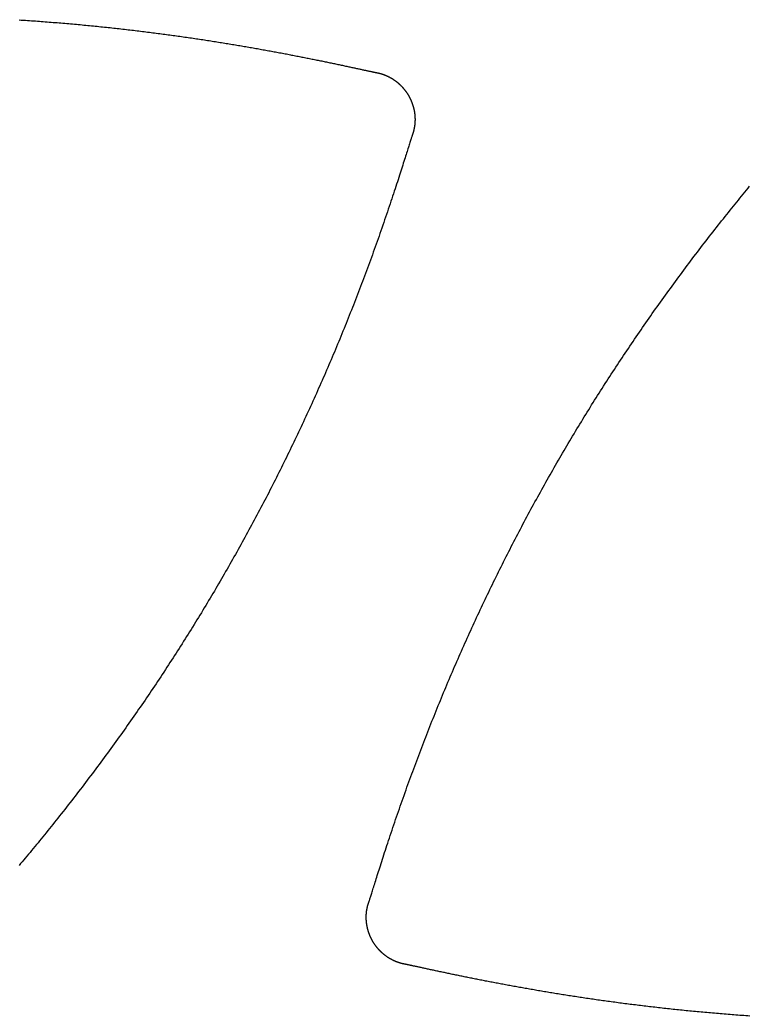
# Model space of a CAD drawing. Extents: x -3 to 136, y 0 to 121.
# Drawn here: x 52.03 to 64.42, y 37.81 to 54.77 of the extents above; entities that cross this region are included whole.
import ezdxf

# ---------------------------------------------------------------- set-up
doc = ezdxf.new("R2010")
doc.units = 0
doc.layers.get('0').update_dxf_attribs({"linetype": 'CONTINUOUS'})

msp = doc.modelspace()

# ---------------------------------------------------------------- linework, layer by layer
for points in [[(52.0159, 54.7712, 0), (52.0503, 54.7691, 0), (52.0846, 54.7668, 0), (52.1189, 54.7646, 0), (52.1531, 54.7623, 0), (52.1873, 54.76, 0), (52.2214, 54.7576, 0), (52.2554, 54.7553, 0), (52.2894, 54.7529, 0), (52.3232, 54.7505, 0), (52.3571, 54.748, 0), (52.3908, 54.7455, 0), (52.4245, 54.743, 0), (52.4581, 54.7405, 0), (52.4917, 54.7379, 0), (52.5251, 54.7353, 0), (52.5585, 54.7327, 0), (52.5919, 54.7301, 0), (52.6252, 54.7274, 0), (52.6584, 54.7247, 0), (52.6915, 54.722, 0), (52.7246, 54.7193, 0), (52.7576, 54.7165, 0), (52.7905, 54.7137, 0), (52.8234, 54.7109, 0), (52.8562, 54.708, 0), (52.8889, 54.7052, 0), (52.9215, 54.7023, 0), (52.9541, 54.6994, 0), (52.9866, 54.6964, 0), (53.0191, 54.6934, 0), (53.0515, 54.6905, 0), (53.0838, 54.6875, 0), (53.116, 54.6844, 0), (53.1482, 54.6814, 0), (53.1803, 54.6783, 0), (53.2123, 54.6752, 0), (53.2443, 54.6721, 0), (53.2762, 54.6689, 0), (53.308, 54.6657, 0), (53.3397, 54.6625, 0), (53.3714, 54.6593, 0), (53.403, 54.6561, 0), (53.4345, 54.6528, 0), (53.466, 54.6496, 0), (53.4974, 54.6463, 0), (53.5287, 54.643, 0), (53.56, 54.6396, 0), (53.5911, 54.6363, 0), (53.6222, 54.6329, 0), (53.6533, 54.6295, 0), (53.6842, 54.6261, 0), (53.7151, 54.6226, 0), (53.746, 54.6192, 0), (53.7767, 54.6157, 0), (53.8074, 54.6122, 0), (53.838, 54.6087, 0), (53.8685, 54.6052, 0), (53.899, 54.6016, 0), (53.9294, 54.5981, 0), (53.9597, 54.5945, 0), (53.9899, 54.5909, 0), (54.0201, 54.5873, 0), (54.0502, 54.5837, 0), (54.0802, 54.58, 0), (54.1102, 54.5763, 0), (54.14, 54.5727, 0), (54.1698, 54.569, 0), (54.1996, 54.5652, 0), (54.2292, 54.5615, 0), (54.2588, 54.5578, 0), (54.2883, 54.554, 0), (54.3177, 54.5502, 0), (54.3471, 54.5464, 0), (54.3764, 54.5426, 0), (54.4056, 54.5388, 0), (54.4347, 54.535, 0), (54.4638, 54.5311, 0), (54.4928, 54.5273, 0), (54.5217, 54.5234, 0), (54.5505, 54.5195, 0), (54.5793, 54.5156, 0), (54.608, 54.5117, 0), (54.6366, 54.5077, 0), (54.6651, 54.5038, 0), (54.6936, 54.4998, 0), (54.722, 54.4959, 0), (54.7503, 54.4919, 0), (54.7785, 54.4879, 0), (54.8067, 54.4839, 0), (54.8348, 54.4799, 0), (54.8628, 54.4759, 0), (54.8907, 54.4718, 0), (54.9186, 54.4678, 0), (54.9464, 54.4637, 0), (54.9741, 54.4597, 0), (55.0017, 54.4556, 0), (55.0293, 54.4515, 0), (55.0567, 54.4474, 0), (55.0841, 54.4433, 0), (55.1115, 54.4392, 0), (55.1387, 54.435, 0), (55.1659, 54.4309, 0), (55.193, 54.4267, 0), (55.22, 54.4226, 0), (55.2469, 54.4184, 0), (55.2738, 54.4143, 0), (55.3006, 54.4101, 0), (55.3273, 54.4059, 0), (55.3539, 54.4017, 0), (55.3804, 54.3975, 0), (55.4069, 54.3933, 0), (55.4333, 54.3891, 0), (55.4596, 54.3848, 0), (55.4859, 54.3806, 0), (55.512, 54.3764, 0), (55.5381, 54.3721, 0), (55.5641, 54.3679, 0), (55.59, 54.3636, 0), (55.6159, 54.3594, 0), (55.6416, 54.3551, 0), (55.6673, 54.3508, 0), (55.6929, 54.3466, 0), (55.7184, 54.3423, 0), (55.7439, 54.338, 0), (55.7693, 54.3337, 0), (55.7946, 54.3294, 0), (55.8198, 54.3251, 0), (55.8449, 54.3208, 0), (55.8699, 54.3165, 0), (55.8949, 54.3122, 0), (55.9198, 54.3079, 0), (55.9446, 54.3036, 0), (55.9693, 54.2992, 0), (55.994, 54.2949, 0), (56.0186, 54.2906, 0), (56.0431, 54.2863, 0), (56.0675, 54.2819, 0), (56.0918, 54.2776, 0), (56.116, 54.2733, 0), (56.1402, 54.269, 0), (56.1643, 54.2646, 0), (56.1883, 54.2603, 0), (56.2122, 54.256, 0), (56.2361, 54.2516, 0), (56.2598, 54.2473, 0), (56.2835, 54.243, 0), (56.3071, 54.2386, 0), (56.3306, 54.2343, 0), (56.354, 54.2299, 0), (56.3774, 54.2256, 0), (56.4006, 54.2213, 0), (56.4238, 54.2169, 0), (56.4469, 54.2126, 0), (56.47, 54.2083, 0), (56.4929, 54.204, 0), (56.5158, 54.1996, 0), (56.5385, 54.1953, 0), (56.5612, 54.191, 0), (56.5838, 54.1867, 0), (56.6063, 54.1824, 0), (56.6288, 54.178, 0), (56.6511, 54.1737, 0), (56.6734, 54.1694, 0), (56.6956, 54.1651, 0), (56.7177, 54.1608, 0), (56.7397, 54.1565, 0), (56.7617, 54.1522, 0), (56.7835, 54.148, 0), (56.8053, 54.1437, 0), (56.827, 54.1394, 0), (56.8486, 54.1351, 0), (56.8701, 54.1309, 0), (56.8916, 54.1266, 0), (56.9129, 54.1223, 0), (56.9342, 54.1181, 0), (56.9554, 54.1138, 0), (56.9764, 54.1096, 0), (56.9975, 54.1054, 0), (57.0184, 54.1011, 0), (57.0392, 54.0969, 0), (57.06, 54.0927, 0), (57.0807, 54.0885, 0), (57.1012, 54.0843, 0), (57.1217, 54.0801, 0), (57.1422, 54.0759, 0), (57.1625, 54.0718, 0), (57.1827, 54.0676, 0), (57.2029, 54.0634, 0), (57.223, 54.0593, 0), (57.2429, 54.0551, 0), (57.2628, 54.051, 0), (57.2826, 54.0469, 0), (57.3024, 54.0428, 0), (57.322, 54.0387, 0), (57.3416, 54.0346, 0), (57.361, 54.0305, 0), (57.3804, 54.0264, 0), (57.3997, 54.0224, 0), (57.4189, 54.0183, 0), (57.438, 54.0143, 0), (57.457, 54.0102, 0), (57.476, 54.0062, 0), (57.4948, 54.0022, 0), (57.5136, 53.9982, 0), (57.5323, 53.9942, 0), (57.5508, 53.9903, 0), (57.5692, 53.9863, 0), (57.5873, 53.9825, 0), (57.6052, 53.9786, 0), (57.6229, 53.9748, 0), (57.6404, 53.9711, 0), (57.6576, 53.9674, 0), (57.6745, 53.9637, 0), (57.6913, 53.9601, 0), (57.7078, 53.9565, 0), (57.724, 53.953, 0), (57.7399, 53.9495, 0), (57.7556, 53.9461, 0), (57.771, 53.9428, 0), (57.7862, 53.9395, 0), (57.801, 53.9363, 0), (57.8156, 53.9331, 0), (57.8299, 53.93, 0), (57.8439, 53.927, 0), (57.8575, 53.924, 0), (57.8709, 53.9211, 0), (57.8839, 53.9183, 0), (57.8966, 53.9155, 0), (57.909, 53.9128, 0), (57.9211, 53.9102, 0), (57.9328, 53.9076, 0), (57.9442, 53.9052, 0), (57.9552, 53.9028, 0), (57.9659, 53.9005, 0), (57.9762, 53.8982, 0), (57.9862, 53.8961, 0), (57.9958, 53.894, 0), (58.005, 53.8921, 0), (58.0138, 53.8902, 0), (58.0223, 53.8884, 0), (58.0303, 53.8867, 0), (58.038, 53.885, 0), (58.0452, 53.8835, 0), (58.0521, 53.8821, 0), (58.0585, 53.8808, 0), (58.0646, 53.8795, 0), (58.0702, 53.8784, 0), (58.0753, 53.8774, 0), (58.0801, 53.8764, 0), (58.0844, 53.8756, 0), (58.0882, 53.8749, 0), (58.0916, 53.8743, 0)], [(58.0916, 53.8743, 0), (58.0952, 53.8737, 0), (58.0988, 53.873, 0), (58.1023, 53.8723, 0), (58.1059, 53.8716, 0), (58.1095, 53.8709, 0), (58.113, 53.8702, 0), (58.1166, 53.8695, 0), (58.1201, 53.8687, 0), (58.1237, 53.8679, 0), (58.1272, 53.8672, 0), (58.1308, 53.8663, 0), (58.1343, 53.8655, 0), (58.1378, 53.8647, 0), (58.1413, 53.8638, 0), (58.1449, 53.8629, 0), (58.1484, 53.862, 0), (58.1519, 53.8611, 0), (58.1554, 53.8602, 0), (58.1589, 53.8593, 0), (58.1624, 53.8583, 0), (58.1659, 53.8573, 0), (58.1694, 53.8563, 0), (58.1729, 53.8553, 0), (58.1764, 53.8543, 0), (58.1798, 53.8532, 0), (58.1833, 53.8522, 0), (58.1868, 53.8511, 0), (58.1902, 53.85, 0), (58.1937, 53.8489, 0), (58.1971, 53.8477, 0), (58.2006, 53.8466, 0), (58.204, 53.8454, 0), (58.2074, 53.8442, 0), (58.2109, 53.843, 0), (58.2143, 53.8418, 0), (58.2177, 53.8406, 0), (58.2211, 53.8394, 0), (58.2245, 53.8381, 0), (58.2279, 53.8368, 0), (58.2313, 53.8355, 0), (58.2347, 53.8342, 0), (58.2381, 53.8329, 0), (58.2414, 53.8315, 0), (58.2448, 53.8302, 0), (58.2482, 53.8288, 0), (58.2515, 53.8274, 0), (58.2549, 53.826, 0), (58.2582, 53.8246, 0), (58.2615, 53.8231, 0), (58.2649, 53.8217, 0), (58.2682, 53.8202, 0), (58.2715, 53.8187, 0), (58.2748, 53.8172, 0), (58.2781, 53.8157, 0), (58.2814, 53.8142, 0), (58.2847, 53.8126, 0), (58.288, 53.8111, 0), (58.2913, 53.8095, 0), (58.2945, 53.8079, 0), (58.2978, 53.8063, 0), (58.3011, 53.8047, 0), (58.3043, 53.803, 0), (58.3075, 53.8014, 0), (58.3108, 53.7997, 0), (58.314, 53.798, 0), (58.3172, 53.7963, 0), (58.3204, 53.7946, 0), (58.3236, 53.7929, 0), (58.3268, 53.7911, 0), (58.33, 53.7894, 0), (58.3332, 53.7876, 0), (58.3363, 53.7858, 0), (58.3395, 53.784, 0), (58.3426, 53.7822, 0), (58.3458, 53.7804, 0), (58.3489, 53.7785, 0), (58.352, 53.7767, 0), (58.3551, 53.7748, 0), (58.3582, 53.7729, 0), (58.3613, 53.771, 0), (58.3644, 53.7691, 0), (58.3675, 53.7672, 0), (58.3706, 53.7652, 0), (58.3736, 53.7633, 0), (58.3767, 53.7613, 0), (58.3797, 53.7593, 0), (58.3828, 53.7573, 0), (58.3858, 53.7553, 0), (58.3888, 53.7533, 0), (58.3918, 53.7513, 0), (58.3948, 53.7492, 0), (58.3978, 53.7471, 0), (58.4008, 53.7451, 0), (58.4037, 53.743, 0), (58.4067, 53.7409, 0), (58.4096, 53.7387, 0), (58.4126, 53.7366, 0), (58.4155, 53.7345, 0), (58.4184, 53.7323, 0), (58.4213, 53.7301, 0), (58.4242, 53.7279, 0), (58.4271, 53.7257, 0), (58.43, 53.7235, 0), (58.4329, 53.7213, 0), (58.4357, 53.7191, 0), (58.4386, 53.7168, 0), (58.4414, 53.7146, 0), (58.4443, 53.7123, 0), (58.4471, 53.71, 0), (58.4499, 53.7077, 0), (58.4527, 53.7054, 0), (58.4555, 53.703, 0), (58.4583, 53.7007, 0), (58.4611, 53.6983, 0), (58.4638, 53.696, 0), (58.4666, 53.6936, 0), (58.4693, 53.6912, 0), (58.472, 53.6888, 0), (58.4748, 53.6864, 0), (58.4775, 53.684, 0), (58.4802, 53.6815, 0), (58.4828, 53.6791, 0), (58.4855, 53.6766, 0), (58.4882, 53.6741, 0), (58.4908, 53.6717, 0), (58.4935, 53.6692, 0), (58.4961, 53.6666, 0), (58.4987, 53.6641, 0), (58.5014, 53.6616, 0), (58.504, 53.659, 0), (58.5065, 53.6565, 0), (58.5091, 53.6539, 0), (58.5117, 53.6513, 0), (58.5142, 53.6487, 0), (58.5168, 53.6461, 0), (58.5193, 53.6435, 0), (58.5218, 53.6409, 0), (58.5243, 53.6383, 0), (58.5268, 53.6356, 0), (58.5293, 53.633, 0), (58.5318, 53.6303, 0), (58.5342, 53.6276, 0), (58.5367, 53.6249, 0), (58.5391, 53.6222, 0), (58.5415, 53.6195, 0), (58.5439, 53.6168, 0), (58.5463, 53.6141, 0), (58.5487, 53.6113, 0), (58.5511, 53.6086, 0), (58.5534, 53.6058, 0), (58.5558, 53.6031, 0), (58.5581, 53.6003, 0), (58.5604, 53.5975, 0), (58.5627, 53.5947, 0), (58.565, 53.5919, 0), (58.5673, 53.5891, 0), (58.5696, 53.5862, 0), (58.5719, 53.5834, 0), (58.5741, 53.5805, 0), (58.5763, 53.5777, 0), (58.5786, 53.5748, 0), (58.5808, 53.5719, 0), (58.583, 53.569, 0), (58.5852, 53.5661, 0), (58.5873, 53.5632, 0), (58.5895, 53.5603, 0), (58.5916, 53.5574, 0), (58.5938, 53.5545, 0), (58.5959, 53.5515, 0), (58.598, 53.5486, 0), (58.6001, 53.5456, 0), (58.6022, 53.5426, 0), (58.6042, 53.5396, 0), (58.6063, 53.5366, 0), (58.6083, 53.5336, 0), (58.6104, 53.5306, 0), (58.6124, 53.5276, 0), (58.6144, 53.5246, 0), (58.6164, 53.5216, 0), (58.6183, 53.5185, 0), (58.6203, 53.5155, 0), (58.6223, 53.5124, 0), (58.6242, 53.5093, 0), (58.6261, 53.5062, 0), (58.628, 53.5032, 0), (58.6299, 53.5001, 0), (58.6318, 53.497, 0), (58.6337, 53.4939, 0), (58.6355, 53.4907, 0), (58.6374, 53.4876, 0), (58.6392, 53.4845, 0), (58.641, 53.4813, 0), (58.6428, 53.4782, 0), (58.6446, 53.475, 0), (58.6464, 53.4718, 0), (58.6481, 53.4687, 0), (58.6499, 53.4655, 0), (58.6516, 53.4623, 0), (58.6533, 53.4591, 0), (58.655, 53.4559, 0), (58.6567, 53.4526, 0), (58.6584, 53.4494, 0), (58.6601, 53.4462, 0), (58.6617, 53.443, 0), (58.6634, 53.4397, 0), (58.665, 53.4365, 0), (58.6666, 53.4332, 0), (58.6682, 53.4299, 0), (58.6698, 53.4266, 0), (58.6713, 53.4234, 0), (58.6729, 53.4201, 0), (58.6744, 53.4168, 0), (58.6759, 53.4135, 0), (58.6774, 53.4102, 0), (58.6789, 53.4068, 0), (58.6804, 53.4035, 0), (58.6819, 53.4002, 0), (58.6833, 53.3968, 0), (58.6847, 53.3935, 0), (58.6862, 53.3901, 0), (58.6876, 53.3868, 0), (58.689, 53.3834, 0), (58.6903, 53.3801, 0), (58.6917, 53.3767, 0), (58.693, 53.3733, 0), (58.6944, 53.3699, 0), (58.6957, 53.3665, 0), (58.697, 53.3631, 0), (58.6983, 53.3597, 0), (58.6995, 53.3563, 0), (58.7008, 53.3529, 0), (58.702, 53.3495, 0), (58.7032, 53.3461, 0), (58.7045, 53.3426, 0), (58.7056, 53.3392, 0), (58.7068, 53.3358, 0), (58.708, 53.3323, 0), (58.7091, 53.3289, 0), (58.7103, 53.3254, 0), (58.7114, 53.322, 0), (58.7125, 53.3185, 0), (58.7136, 53.3151, 0), (58.7146, 53.3116, 0), (58.7157, 53.3081, 0), (58.7167, 53.3046, 0), (58.7178, 53.3012, 0), (58.7188, 53.2977, 0), (58.7198, 53.2942, 0), (58.7207, 53.2907, 0), (58.7217, 53.2872, 0), (58.7227, 53.2837, 0), (58.7236, 53.2802, 0), (58.7245, 53.2767, 0), (58.7254, 53.2732, 0), (58.7263, 53.2696, 0), (58.7272, 53.2661, 0), (58.728, 53.2626, 0), (58.7288, 53.2591, 0), (58.7297, 53.2555, 0), (58.7305, 53.252, 0), (58.7313, 53.2485, 0), (58.732, 53.2449, 0), (58.7328, 53.2414, 0), (58.7335, 53.2378, 0), (58.7343, 53.2343, 0), (58.735, 53.2307, 0), (58.7357, 53.2271, 0), (58.7364, 53.2236, 0), (58.737, 53.22, 0), (58.7377, 53.2164, 0), (58.7383, 53.2129, 0), (58.7389, 53.2093, 0), (58.7395, 53.2057, 0), (58.7401, 53.2021, 0), (58.7407, 53.1986, 0), (58.7412, 53.195, 0), (58.7418, 53.1914, 0), (58.7423, 53.1878, 0), (58.7428, 53.1842, 0), (58.7433, 53.1806, 0), (58.7437, 53.177, 0), (58.7442, 53.1734, 0), (58.7446, 53.1698, 0), (58.7451, 53.1662, 0), (58.7455, 53.1626, 0), (58.7459, 53.159, 0), (58.7462, 53.1554, 0), (58.7466, 53.1518, 0), (58.7469, 53.1481, 0), (58.7473, 53.1445, 0), (58.7476, 53.1409, 0), (58.7479, 53.1373, 0), (58.7481, 53.1337, 0), (58.7484, 53.13, 0), (58.7487, 53.1264, 0), (58.7489, 53.1228, 0), (58.7491, 53.1192, 0), (58.7493, 53.1155, 0), (58.7495, 53.1119, 0), (58.7496, 53.1083, 0), (58.7498, 53.1046, 0), (58.7499, 53.101, 0), (58.75, 53.0974, 0), (58.7501, 53.0937, 0), (58.7502, 53.0901, 0), (58.7502, 53.0865, 0), (58.7503, 53.0828, 0), (58.7503, 53.0792, 0), (58.7503, 53.0756, 0), (58.7503, 53.0719, 0), (58.7503, 53.0683, 0), (58.7503, 53.0647, 0), (58.7502, 53.061, 0), (58.7501, 53.0574, 0), (58.7501, 53.0538, 0), (58.75, 53.0501, 0), (58.7498, 53.0465, 0), (58.7497, 53.0429, 0), (58.7495, 53.0393, 0), (58.7494, 53.0356, 0), (58.7492, 53.032, 0), (58.749, 53.0284, 0), (58.7488, 53.0248, 0), (58.7485, 53.0211, 0), (58.7483, 53.0175, 0), (58.748, 53.0139, 0), (58.7477, 53.0103, 0), (58.7474, 53.0067, 0), (58.7471, 53.0031, 0), (58.7467, 52.9995, 0), (58.7464, 52.9958, 0), (58.746, 52.9922, 0), (58.7456, 52.9886, 0), (58.7452, 52.985, 0), (58.7448, 52.9814, 0), (58.7444, 52.9778, 0), (58.7439, 52.9742, 0), (58.7434, 52.9706, 0), (58.7429, 52.9671, 0), (58.7424, 52.9635, 0), (58.7419, 52.9599, 0), (58.7414, 52.9563, 0), (58.7408, 52.9527, 0), (58.7402, 52.9491, 0), (58.7396, 52.9456, 0), (58.739, 52.942, 0), (58.7384, 52.9384, 0), (58.7378, 52.9349, 0), (58.7371, 52.9313, 0), (58.7364, 52.9278, 0), (58.7357, 52.9242, 0), (58.735, 52.9206, 0), (58.7343, 52.9171, 0), (58.7336, 52.9136, 0), (58.7328, 52.91, 0), (58.732, 52.9065, 0), (58.7312, 52.9029, 0), (58.7304, 52.8994, 0), (58.7296, 52.8959, 0), (58.7287, 52.8924, 0), (58.7279, 52.8888, 0), (58.727, 52.8853, 0), (58.7261, 52.8818, 0), (58.7252, 52.8783, 0), (58.7242, 52.8748, 0), (58.7233, 52.8713, 0), (58.7223, 52.8678, 0), (58.7214, 52.8643, 0), (58.7204, 52.8609, 0), (58.7193, 52.8574, 0), (58.7183, 52.8539, 0), (58.7173, 52.8504, 0), (58.7162, 52.847, 0), (58.7151, 52.8435, 0), (58.714, 52.8401, 0), (58.7129, 52.8366, 0), (58.7117, 52.8332, 0), (58.7106, 52.8297, 0), (58.7094, 52.8263, 0), (58.7082, 52.8229, 0), (58.707, 52.8194, 0), (58.7058, 52.816, 0), (58.7046, 52.8126, 0)], [(58.7046, 52.8126, 0), (58.7025, 52.8068, 0), (58.7001, 52.7997, 0), (58.6973, 52.7914, 0), (58.6941, 52.7819, 0), (58.6906, 52.7711, 0), (58.6868, 52.7592, 0), (58.6826, 52.7461, 0), (58.6781, 52.7319, 0), (58.6732, 52.7165, 0), (58.668, 52.7, 0), (58.6624, 52.6824, 0), (58.6566, 52.6637, 0), (58.6504, 52.6439, 0), (58.6438, 52.6231, 0), (58.637, 52.6013, 0), (58.6298, 52.5784, 0), (58.6223, 52.5545, 0), (58.6145, 52.5297, 0), (58.6064, 52.5039, 0), (58.598, 52.4771, 0), (58.5893, 52.4494, 0), (58.5803, 52.4208, 0), (58.571, 52.3913, 0), (58.5613, 52.3609, 0), (58.5514, 52.3297, 0), (58.5412, 52.2975, 0), (58.5308, 52.2646, 0), (58.52, 52.2309, 0), (58.5089, 52.1963, 0), (58.4976, 52.161, 0), (58.486, 52.1249, 0), (58.4741, 52.088, 0), (58.462, 52.0505, 0), (58.4495, 52.0122, 0), (58.4369, 51.9732, 0), (58.4239, 51.9335, 0), (58.4107, 51.8932, 0), (58.3973, 51.8523, 0), (58.3835, 51.8107, 0), (58.3696, 51.7685, 0), (58.3554, 51.7256, 0), (58.3409, 51.6823, 0), (58.3262, 51.6383, 0), (58.3113, 51.5938, 0), (58.2961, 51.5488, 0), (58.2807, 51.5033, 0), (58.2651, 51.4573, 0), (58.2494, 51.4112, 0), (58.2336, 51.3651, 0), (58.2177, 51.3191, 0), (58.2019, 51.2731, 0), (58.1859, 51.2272, 0), (58.17, 51.1813, 0), (58.154, 51.1355, 0), (58.1379, 51.0898, 0), (58.1218, 51.044, 0), (58.1056, 50.9984, 0), (58.0894, 50.9528, 0), (58.0731, 50.9072, 0), (58.0568, 50.8617, 0), (58.0405, 50.8162, 0), (58.0241, 50.7708, 0), (58.0076, 50.7254, 0), (57.9911, 50.6801, 0), (57.9745, 50.6348, 0), (57.9579, 50.5895, 0), (57.9412, 50.5443, 0), (57.9245, 50.4992, 0), (57.9077, 50.4541, 0), (57.8909, 50.409, 0), (57.874, 50.3639, 0), (57.857, 50.3189, 0), (57.84, 50.2739, 0), (57.823, 50.229, 0), (57.8059, 50.1841, 0), (57.7887, 50.1393, 0), (57.7715, 50.0944, 0), (57.7542, 50.0496, 0), (57.7369, 50.0049, 0), (57.7195, 49.9601, 0), (57.702, 49.9155, 0), (57.6845, 49.8708, 0), (57.6669, 49.8262, 0), (57.6493, 49.7815, 0), (57.6316, 49.737, 0), (57.6139, 49.6924, 0), (57.5961, 49.6479, 0), (57.5782, 49.6034, 0), (57.5603, 49.5589, 0), (57.5423, 49.5145, 0), (57.5242, 49.4701, 0), (57.5061, 49.4257, 0), (57.4879, 49.3813, 0), (57.4697, 49.3369, 0), (57.4514, 49.2926, 0), (57.433, 49.2483, 0), (57.4146, 49.204, 0), (57.3961, 49.1597, 0), (57.3775, 49.1155, 0), (57.3589, 49.0712, 0), (57.3402, 49.027, 0), (57.3214, 48.9828, 0), (57.3026, 48.9386, 0), (57.2837, 48.8944, 0), (57.2648, 48.8503, 0), (57.2457, 48.8061, 0), (57.2266, 48.762, 0), (57.2075, 48.7179, 0), (57.1882, 48.6737, 0), (57.1689, 48.6296, 0), (57.1496, 48.5855, 0), (57.1301, 48.5415, 0), (57.1106, 48.4974, 0), (57.091, 48.4533, 0), (57.0714, 48.4092, 0), (57.0517, 48.3652, 0), (57.0319, 48.3212, 0), (57.0121, 48.2772, 0), (56.9922, 48.2333, 0), (56.9722, 48.1894, 0), (56.9522, 48.1456, 0), (56.9322, 48.1018, 0), (56.9121, 48.058, 0), (56.8919, 48.0143, 0), (56.8717, 47.9706, 0), (56.8514, 47.9269, 0), (56.831, 47.8833, 0), (56.8106, 47.8397, 0), (56.7901, 47.7962, 0), (56.7696, 47.7527, 0), (56.749, 47.7092, 0), (56.7284, 47.6658, 0), (56.7077, 47.6224, 0), (56.687, 47.579, 0), (56.6662, 47.5357, 0), (56.6453, 47.4924, 0), (56.6244, 47.4492, 0), (56.6034, 47.406, 0), (56.5823, 47.3628, 0), (56.5612, 47.3197, 0), (56.5401, 47.2766, 0), (56.5189, 47.2336, 0), (56.4976, 47.1905, 0), (56.4763, 47.1476, 0), (56.4549, 47.1046, 0), (56.4334, 47.0617, 0), (56.4119, 47.0188, 0), (56.3904, 46.976, 0), (56.3687, 46.9332, 0), (56.3471, 46.8905, 0), (56.3253, 46.8477, 0), (56.3035, 46.8051, 0), (56.2817, 46.7624, 0), (56.2598, 46.7198, 0), (56.2378, 46.6772, 0), (56.2158, 46.6347, 0), (56.1937, 46.5922, 0), (56.1715, 46.5497, 0), (56.1493, 46.5073, 0), (56.1271, 46.4649, 0), (56.1047, 46.4226, 0), (56.0824, 46.3802, 0), (56.0599, 46.338, 0), (56.0374, 46.2957, 0), (56.0149, 46.2535, 0), (55.9923, 46.2113, 0), (55.9696, 46.1692, 0), (55.9468, 46.1271, 0), (55.9241, 46.085, 0), (55.9012, 46.043, 0), (55.8783, 46.001, 0), (55.8553, 45.9591, 0), (55.8323, 45.9171, 0), (55.8092, 45.8753, 0), (55.7861, 45.8334, 0), (55.7629, 45.7916, 0), (55.7396, 45.7498, 0), (55.7163, 45.7081, 0), (55.6929, 45.6664, 0), (55.6695, 45.6247, 0), (55.646, 45.5831, 0), (55.6225, 45.5415, 0), (55.5989, 45.4999, 0), (55.5752, 45.4584, 0), (55.5515, 45.4169, 0), (55.5277, 45.3754, 0), (55.5038, 45.334, 0), (55.4799, 45.2926, 0), (55.456, 45.2513, 0), (55.4319, 45.21, 0), (55.4079, 45.1687, 0), (55.3837, 45.1274, 0), (55.3595, 45.0862, 0), (55.3353, 45.0451, 0), (55.3109, 45.0039, 0), (55.2866, 44.9628, 0), (55.2621, 44.9217, 0), (55.2376, 44.8807, 0), (55.2131, 44.8397, 0), (55.1885, 44.7987, 0), (55.1638, 44.7578, 0), (55.1391, 44.7169, 0), (55.1143, 44.6761, 0), (55.0894, 44.6352, 0), (55.0645, 44.5944, 0), (55.0395, 44.5537, 0), (55.0145, 44.513, 0), (54.9894, 44.4723, 0), (54.9643, 44.4316, 0), (54.9391, 44.391, 0), (54.9138, 44.3504, 0), (54.8885, 44.3099, 0), (54.8631, 44.2693, 0), (54.8376, 44.2289, 0), (54.8121, 44.1884, 0), (54.7866, 44.148, 0), (54.761, 44.1076, 0), (54.7353, 44.0673, 0), (54.7095, 44.027, 0), (54.6837, 43.9867, 0), (54.6579, 43.9464, 0), (54.6319, 43.9062, 0), (54.606, 43.8661, 0), (54.5799, 43.8259, 0), (54.5538, 43.7858, 0), (54.5277, 43.7457, 0), (54.5014, 43.7057, 0), (54.4752, 43.6657, 0), (54.4488, 43.6257, 0), (54.4224, 43.5858, 0), (54.396, 43.5458, 0), (54.3695, 43.506, 0), (54.3429, 43.4661, 0), (54.3162, 43.4263, 0), (54.2895, 43.3865, 0), (54.2628, 43.3468, 0), (54.236, 43.3071, 0), (54.2091, 43.2674, 0), (54.1821, 43.2278, 0), (54.1551, 43.1882, 0), (54.1281, 43.1486, 0), (54.101, 43.1091, 0), (54.0738, 43.0695, 0), (54.0466, 43.0301, 0), (54.0193, 42.9906, 0), (53.9919, 42.9512, 0), (53.9645, 42.9118, 0), (53.937, 42.8725, 0), (53.9095, 42.8332, 0), (53.8819, 42.7939, 0), (53.8542, 42.7546, 0), (53.8265, 42.7154, 0), (53.7987, 42.6762, 0), (53.7709, 42.6371, 0), (53.743, 42.598, 0), (53.715, 42.5589, 0), (53.687, 42.5198, 0), (53.6589, 42.4808, 0), (53.6308, 42.4418, 0), (53.6026, 42.4029, 0), (53.5743, 42.3639, 0), (53.546, 42.325, 0), (53.5176, 42.2862, 0), (53.4891, 42.2473, 0), (53.4606, 42.2085, 0), (53.4321, 42.1698, 0), (53.4034, 42.131, 0), (53.3748, 42.0923, 0), (53.346, 42.0537, 0), (53.3172, 42.015, 0), (53.2883, 41.9764, 0), (53.2594, 41.9379, 0), (53.2304, 41.8993, 0), (53.2014, 41.8608, 0), (53.1722, 41.8223, 0), (53.1431, 41.7839, 0), (53.1138, 41.7455, 0), (53.0845, 41.7071, 0), (53.0552, 41.6687, 0), (53.0258, 41.6304, 0), (52.9963, 41.5921, 0), (52.9668, 41.5538, 0), (52.9372, 41.5156, 0), (52.9075, 41.4774, 0), (52.8778, 41.4392, 0), (52.8481, 41.4012, 0), (52.8185, 41.3634, 0), (52.789, 41.3258, 0), (52.7597, 41.2886, 0), (52.7305, 41.2515, 0), (52.7014, 41.2147, 0), (52.6724, 41.1782, 0), (52.6435, 41.1419, 0), (52.6148, 41.1059, 0), (52.5862, 41.0701, 0), (52.5577, 41.0346, 0), (52.5294, 40.9993, 0), (52.5011, 40.9642, 0), (52.473, 40.9294, 0), (52.445, 40.8948, 0), (52.4171, 40.8604, 0), (52.3893, 40.8263, 0), (52.3616, 40.7924, 0), (52.3341, 40.7587, 0), (52.3066, 40.7252, 0), (52.2793, 40.692, 0), (52.2521, 40.6589, 0), (52.225, 40.6261, 0), (52.198, 40.5935, 0), (52.1711, 40.5612, 0), (52.1443, 40.529, 0), (52.1177, 40.497, 0), (52.0911, 40.4652, 0), (52.0646, 40.4337, 0), (52.0383, 40.4023, 0), (52.012, 40.3712, 0)], [(57.9658, 39.7509, 0), (57.9679, 39.7567, 0), (57.9703, 39.7638, 0), (57.9731, 39.7721, 0), (57.9763, 39.7816, 0), (57.9798, 39.7924, 0), (57.9836, 39.8043, 0), (57.9878, 39.8174, 0), (57.9923, 39.8316, 0), (57.9972, 39.847, 0), (58.0024, 39.8635, 0), (58.008, 39.8811, 0), (58.0138, 39.8998, 0), (58.02, 39.9196, 0), (58.0266, 39.9404, 0), (58.0334, 39.9622, 0), (58.0406, 39.9851, 0), (58.0481, 40.0089, 0), (58.0559, 40.0338, 0), (58.064, 40.0596, 0), (58.0724, 40.0864, 0), (58.0811, 40.1141, 0), (58.0901, 40.1427, 0), (58.0994, 40.1722, 0), (58.109, 40.2026, 0), (58.119, 40.2338, 0), (58.1292, 40.2659, 0), (58.1396, 40.2989, 0), (58.1504, 40.3326, 0), (58.1615, 40.3672, 0), (58.1728, 40.4025, 0), (58.1844, 40.4386, 0), (58.1963, 40.4754, 0), (58.2084, 40.513, 0), (58.2209, 40.5513, 0), (58.2335, 40.5903, 0), (58.2465, 40.6299, 0), (58.2597, 40.6703, 0), (58.2731, 40.7112, 0), (58.2868, 40.7528, 0), (58.3008, 40.795, 0), (58.315, 40.8378, 0), (58.3295, 40.8812, 0), (58.3442, 40.9252, 0), (58.3591, 40.9696, 0), (58.3743, 41.0147, 0), (58.3897, 41.0602, 0), (58.4053, 41.1062, 0), (58.421, 41.1523, 0), (58.4368, 41.1984, 0), (58.4527, 41.2444, 0), (58.4685, 41.2904, 0), (58.4844, 41.3363, 0), (58.5004, 41.3822, 0), (58.5164, 41.428, 0), (58.5325, 41.4737, 0), (58.5486, 41.5194, 0), (58.5648, 41.5651, 0), (58.581, 41.6107, 0), (58.5973, 41.6563, 0), (58.6136, 41.7018, 0), (58.6299, 41.7473, 0), (58.6463, 41.7927, 0), (58.6628, 41.8381, 0), (58.6793, 41.8834, 0), (58.6959, 41.9287, 0), (58.7125, 41.9739, 0), (58.7292, 42.0191, 0), (58.7459, 42.0643, 0), (58.7627, 42.1094, 0), (58.7795, 42.1545, 0), (58.7964, 42.1996, 0), (58.8134, 42.2446, 0), (58.8304, 42.2895, 0), (58.8474, 42.3345, 0), (58.8645, 42.3794, 0), (58.8817, 42.4242, 0), (58.8989, 42.4691, 0), (58.9162, 42.5139, 0), (58.9335, 42.5586, 0), (58.9509, 42.6033, 0), (58.9684, 42.648, 0), (58.9859, 42.6927, 0), (59.0034, 42.7373, 0), (59.0211, 42.7819, 0), (59.0388, 42.8265, 0), (59.0565, 42.8711, 0), (59.0743, 42.9156, 0), (59.0922, 42.9601, 0), (59.1101, 43.0046, 0), (59.1281, 43.049, 0), (59.1462, 43.0934, 0), (59.1643, 43.1378, 0), (59.1825, 43.1822, 0), (59.2007, 43.2266, 0), (59.219, 43.2709, 0), (59.2374, 43.3152, 0), (59.2558, 43.3595, 0), (59.2743, 43.4038, 0), (59.2929, 43.448, 0), (59.3115, 43.4923, 0), (59.3302, 43.5365, 0), (59.349, 43.5807, 0), (59.3678, 43.6249, 0), (59.3867, 43.6691, 0), (59.4056, 43.7132, 0), (59.4247, 43.7574, 0), (59.4438, 43.8015, 0), (59.4629, 43.8456, 0), (59.4821, 43.8897, 0), (59.5014, 43.9338, 0), (59.5208, 43.9779, 0), (59.5403, 44.022, 0), (59.5598, 44.0661, 0), (59.5794, 44.1102, 0), (59.599, 44.1542, 0), (59.6187, 44.1983, 0), (59.6385, 44.2423, 0), (59.6583, 44.2862, 0), (59.6782, 44.3302, 0), (59.6982, 44.3741, 0), (59.7182, 44.4179, 0), (59.7382, 44.4617, 0), (59.7583, 44.5055, 0), (59.7785, 44.5492, 0), (59.7987, 44.5929, 0), (59.819, 44.6366, 0), (59.8394, 44.6802, 0), (59.8598, 44.7238, 0), (59.8802, 44.7673, 0), (59.9008, 44.8108, 0), (59.9213, 44.8543, 0), (59.942, 44.8977, 0), (59.9627, 44.9411, 0), (59.9834, 44.9845, 0), (60.0042, 45.0278, 0), (60.0251, 45.0711, 0), (60.046, 45.1143, 0), (60.067, 45.1575, 0), (60.0881, 45.2007, 0), (60.1092, 45.2438, 0), (60.1303, 45.2869, 0), (60.1515, 45.3299, 0), (60.1728, 45.373, 0), (60.1941, 45.4159, 0), (60.2155, 45.4589, 0), (60.237, 45.5018, 0), (60.2585, 45.5447, 0), (60.28, 45.5875, 0), (60.3017, 45.6303, 0), (60.3233, 45.673, 0), (60.3451, 45.7158, 0), (60.3669, 45.7584, 0), (60.3887, 45.8011, 0), (60.4106, 45.8437, 0), (60.4326, 45.8863, 0), (60.4546, 45.9288, 0), (60.4767, 45.9713, 0), (60.4989, 46.0138, 0), (60.5211, 46.0562, 0), (60.5433, 46.0986, 0), (60.5657, 46.1409, 0), (60.588, 46.1833, 0), (60.6105, 46.2255, 0), (60.633, 46.2678, 0), (60.6555, 46.31, 0), (60.6781, 46.3522, 0), (60.7008, 46.3943, 0), (60.7235, 46.4364, 0), (60.7463, 46.4785, 0), (60.7692, 46.5205, 0), (60.7921, 46.5625, 0), (60.8151, 46.6044, 0), (60.8381, 46.6464, 0), (60.8612, 46.6882, 0), (60.8843, 46.7301, 0), (60.9075, 46.7719, 0), (60.9308, 46.8137, 0), (60.9541, 46.8554, 0), (60.9774, 46.8971, 0), (61.0009, 46.9388, 0), (61.0244, 46.9804, 0), (61.0479, 47.022, 0), (61.0715, 47.0636, 0), (61.0952, 47.1051, 0), (61.1189, 47.1466, 0), (61.1427, 47.1881, 0), (61.1666, 47.2295, 0), (61.1905, 47.2709, 0), (61.2144, 47.3122, 0), (61.2385, 47.3535, 0), (61.2625, 47.3948, 0), (61.2867, 47.436, 0), (61.3109, 47.4773, 0), (61.3351, 47.5184, 0), (61.3595, 47.5596, 0), (61.3838, 47.6007, 0), (61.4083, 47.6417, 0), (61.4328, 47.6828, 0), (61.4573, 47.7238, 0), (61.4819, 47.7647, 0), (61.5066, 47.8057, 0), (61.5313, 47.8466, 0), (61.5561, 47.8874, 0), (61.581, 47.9283, 0), (61.6059, 47.969, 0), (61.6309, 48.0098, 0), (61.6559, 48.0505, 0), (61.681, 48.0912, 0), (61.7061, 48.1319, 0), (61.7313, 48.1725, 0), (61.7566, 48.2131, 0), (61.7819, 48.2536, 0), (61.8073, 48.2941, 0), (61.8327, 48.3346, 0), (61.8583, 48.3751, 0), (61.8838, 48.4155, 0), (61.9094, 48.4559, 0), (61.9351, 48.4962, 0), (61.9609, 48.5365, 0), (61.9867, 48.5768, 0), (62.0125, 48.617, 0), (62.0384, 48.6573, 0), (62.0644, 48.6974, 0), (62.0905, 48.7376, 0), (62.1166, 48.7777, 0), (62.1427, 48.8178, 0), (62.1689, 48.8578, 0), (62.1952, 48.8978, 0), (62.2216, 48.9378, 0), (62.248, 48.9777, 0), (62.2744, 49.0176, 0), (62.3009, 49.0575, 0), (62.3275, 49.0974, 0), (62.3542, 49.1372, 0), (62.3809, 49.1769, 0), (62.4076, 49.2167, 0), (62.4344, 49.2564, 0), (62.4613, 49.2961, 0), (62.4883, 49.3357, 0), (62.5152, 49.3753, 0), (62.5423, 49.4149, 0), (62.5694, 49.4544, 0), (62.5966, 49.4939, 0), (62.6238, 49.5334, 0), (62.6511, 49.5729, 0), (62.6785, 49.6123, 0), (62.7059, 49.6517, 0), (62.7334, 49.691, 0), (62.7609, 49.7303, 0), (62.7885, 49.7696, 0), (62.8162, 49.8089, 0), (62.8439, 49.8481, 0), (62.8717, 49.8873, 0), (62.8995, 49.9264, 0), (62.9274, 49.9655, 0), (62.9554, 50.0046, 0), (62.9834, 50.0437, 0), (63.0115, 50.0827, 0), (63.0396, 50.1217, 0), (63.0678, 50.1606, 0), (63.0961, 50.1996, 0), (63.1244, 50.2385, 0), (63.1528, 50.2773, 0), (63.1813, 50.3161, 0), (63.2098, 50.3549, 0), (63.2383, 50.3937, 0), (63.267, 50.4324, 0), (63.2956, 50.4711, 0), (63.3244, 50.5098, 0), (63.3532, 50.5485, 0), (63.3821, 50.5871, 0), (63.411, 50.6256, 0), (63.44, 50.6642, 0), (63.469, 50.7027, 0), (63.4981, 50.7412, 0), (63.5273, 50.7796, 0), (63.5566, 50.818, 0), (63.5858, 50.8564, 0), (63.6152, 50.8948, 0), (63.6446, 50.9331, 0), (63.6741, 50.9714, 0), (63.7036, 51.0097, 0), (63.7332, 51.0479, 0), (63.7629, 51.0861, 0), (63.7926, 51.1243, 0), (63.8223, 51.1623, 0), (63.8519, 51.2001, 0), (63.8814, 51.2377, 0), (63.9107, 51.2749, 0), (63.9399, 51.312, 0), (63.969, 51.3487, 0), (63.998, 51.3853, 0), (64.0268, 51.4215, 0), (64.0556, 51.4576, 0), (64.0842, 51.4934, 0), (64.1127, 51.5289, 0), (64.141, 51.5642, 0), (64.1693, 51.5993, 0), (64.1974, 51.6341, 0), (64.2254, 51.6687, 0), (64.2533, 51.7031, 0), (64.2811, 51.7372, 0), (64.3088, 51.7711, 0), (64.3363, 51.8048, 0), (64.3638, 51.8383, 0), (64.3911, 51.8715, 0), (64.4183, 51.9046, 0), (64.4454, 51.9374, 0)], [(58.5788, 38.6892, 0), (58.5752, 38.6898, 0), (58.5716, 38.6905, 0), (58.5681, 38.6912, 0), (58.5645, 38.6918, 0), (58.5609, 38.6925, 0), (58.5574, 38.6933, 0), (58.5538, 38.694, 0), (58.5503, 38.6948, 0), (58.5467, 38.6955, 0), (58.5432, 38.6963, 0), (58.5396, 38.6971, 0), (58.5361, 38.698, 0), (58.5326, 38.6988, 0), (58.529, 38.6997, 0), (58.5255, 38.7006, 0), (58.522, 38.7014, 0), (58.5185, 38.7024, 0), (58.515, 38.7033, 0), (58.5115, 38.7042, 0), (58.508, 38.7052, 0), (58.5045, 38.7062, 0), (58.501, 38.7072, 0), (58.4975, 38.7082, 0), (58.494, 38.7092, 0), (58.4906, 38.7103, 0), (58.4871, 38.7113, 0), (58.4836, 38.7124, 0), (58.4802, 38.7135, 0), (58.4767, 38.7146, 0), (58.4733, 38.7158, 0), (58.4698, 38.7169, 0), (58.4664, 38.7181, 0), (58.463, 38.7193, 0), (58.4595, 38.7205, 0), (58.4561, 38.7217, 0), (58.4527, 38.7229, 0), (58.4493, 38.7241, 0), (58.4459, 38.7254, 0), (58.4425, 38.7267, 0), (58.4391, 38.728, 0), (58.4357, 38.7293, 0), (58.4323, 38.7306, 0), (58.429, 38.732, 0), (58.4256, 38.7333, 0), (58.4222, 38.7347, 0), (58.4189, 38.7361, 0), (58.4155, 38.7375, 0), (58.4122, 38.7389, 0), (58.4088, 38.7403, 0), (58.4055, 38.7418, 0), (58.4022, 38.7433, 0), (58.3989, 38.7448, 0), (58.3956, 38.7463, 0), (58.3923, 38.7478, 0), (58.389, 38.7493, 0), (58.3857, 38.7508, 0), (58.3824, 38.7524, 0), (58.3791, 38.754, 0), (58.3759, 38.7556, 0), (58.3726, 38.7572, 0), (58.3693, 38.7588, 0), (58.3661, 38.7605, 0), (58.3629, 38.7621, 0), (58.3596, 38.7638, 0), (58.3564, 38.7655, 0), (58.3532, 38.7672, 0), (58.35, 38.7689, 0), (58.3468, 38.7706, 0), (58.3436, 38.7723, 0), (58.3404, 38.7741, 0), (58.3372, 38.7759, 0), (58.3341, 38.7777, 0), (58.3309, 38.7795, 0), (58.3278, 38.7813, 0), (58.3246, 38.7831, 0), (58.3215, 38.785, 0), (58.3184, 38.7868, 0), (58.3153, 38.7887, 0), (58.3122, 38.7906, 0), (58.3091, 38.7925, 0), (58.306, 38.7944, 0), (58.3029, 38.7963, 0), (58.2998, 38.7983, 0), (58.2968, 38.8002, 0), (58.2937, 38.8022, 0), (58.2907, 38.8042, 0), (58.2876, 38.8062, 0), (58.2846, 38.8082, 0), (58.2816, 38.8102, 0), (58.2786, 38.8122, 0), (58.2756, 38.8143, 0), (58.2726, 38.8164, 0), (58.2696, 38.8184, 0), (58.2667, 38.8205, 0), (58.2637, 38.8226, 0), (58.2608, 38.8248, 0), (58.2578, 38.8269, 0), (58.2549, 38.829, 0), (58.252, 38.8312, 0), (58.2491, 38.8334, 0), (58.2462, 38.8356, 0), (58.2433, 38.8378, 0), (58.2404, 38.84, 0), (58.2375, 38.8422, 0), (58.2346, 38.8444, 0), (58.2318, 38.8467, 0), (58.229, 38.8489, 0), (58.2261, 38.8512, 0), (58.2233, 38.8535, 0), (58.2205, 38.8558, 0), (58.2177, 38.8581, 0), (58.2149, 38.8605, 0), (58.2121, 38.8628, 0), (58.2093, 38.8651, 0), (58.2066, 38.8675, 0), (58.2038, 38.8699, 0), (58.2011, 38.8723, 0), (58.1984, 38.8747, 0), (58.1956, 38.8771, 0), (58.1929, 38.8795, 0), (58.1902, 38.882, 0), (58.1875, 38.8844, 0), (58.1849, 38.8869, 0), (58.1822, 38.8894, 0), (58.1796, 38.8918, 0), (58.1769, 38.8943, 0), (58.1743, 38.8969, 0), (58.1717, 38.8994, 0), (58.169, 38.9019, 0), (58.1664, 38.9045, 0), (58.1639, 38.907, 0), (58.1613, 38.9096, 0), (58.1587, 38.9122, 0), (58.1562, 38.9148, 0), (58.1536, 38.9174, 0), (58.1511, 38.92, 0), (58.1486, 38.9226, 0), (58.1461, 38.9252, 0), (58.1436, 38.9279, 0), (58.1411, 38.9305, 0), (58.1386, 38.9332, 0), (58.1362, 38.9359, 0), (58.1337, 38.9386, 0), (58.1313, 38.9413, 0), (58.1289, 38.944, 0), (58.1265, 38.9467, 0), (58.1241, 38.9494, 0), (58.1217, 38.9522, 0), (58.1193, 38.9549, 0), (58.117, 38.9577, 0), (58.1146, 38.9604, 0), (58.1123, 38.9632, 0), (58.11, 38.966, 0), (58.1076, 38.9688, 0), (58.1053, 38.9716, 0), (58.1031, 38.9744, 0), (58.1008, 38.9773, 0), (58.0985, 38.9801, 0), (58.0963, 38.983, 0), (58.094, 38.9858, 0), (58.0918, 38.9887, 0), (58.0896, 38.9916, 0), (58.0874, 38.9945, 0), (58.0852, 38.9973, 0), (58.0831, 39.0003, 0), (58.0809, 39.0032, 0), (58.0788, 39.0061, 0), (58.0766, 39.009, 0), (58.0745, 39.012, 0), (58.0724, 39.0149, 0), (58.0703, 39.0179, 0), (58.0682, 39.0209, 0), (58.0662, 39.0239, 0), (58.0641, 39.0268, 0), (58.0621, 39.0298, 0), (58.06, 39.0329, 0), (58.058, 39.0359, 0), (58.056, 39.0389, 0), (58.054, 39.0419, 0), (58.052, 39.045, 0), (58.0501, 39.048, 0), (58.0481, 39.0511, 0), (58.0462, 39.0542, 0), (58.0443, 39.0572, 0), (58.0424, 39.0603, 0), (58.0405, 39.0634, 0), (58.0386, 39.0665, 0), (58.0367, 39.0696, 0), (58.0349, 39.0728, 0), (58.033, 39.0759, 0), (58.0312, 39.079, 0), (58.0294, 39.0822, 0), (58.0276, 39.0853, 0), (58.0258, 39.0885, 0), (58.024, 39.0917, 0), (58.0223, 39.0948, 0), (58.0205, 39.098, 0), (58.0188, 39.1012, 0), (58.0171, 39.1044, 0), (58.0154, 39.1076, 0), (58.0137, 39.1108, 0), (58.012, 39.1141, 0), (58.0103, 39.1173, 0), (58.0087, 39.1205, 0), (58.007, 39.1238, 0), (58.0054, 39.127, 0), (58.0038, 39.1303, 0), (58.0022, 39.1336, 0), (58.0006, 39.1368, 0), (57.9991, 39.1401, 0), (57.9975, 39.1434, 0), (57.996, 39.1467, 0), (57.9945, 39.15, 0), (57.993, 39.1533, 0), (57.9915, 39.1567, 0), (57.99, 39.16, 0), (57.9885, 39.1633, 0), (57.9871, 39.1667, 0), (57.9856, 39.17, 0), (57.9842, 39.1734, 0), (57.9828, 39.1767, 0), (57.9814, 39.1801, 0), (57.9801, 39.1834, 0), (57.9787, 39.1868, 0), (57.9774, 39.1902, 0), (57.976, 39.1936, 0), (57.9747, 39.197, 0), (57.9734, 39.2004, 0), (57.9721, 39.2038, 0), (57.9709, 39.2072, 0), (57.9696, 39.2106, 0), (57.9684, 39.214, 0), (57.9671, 39.2174, 0), (57.9659, 39.2208, 0), (57.9647, 39.2243, 0), (57.9636, 39.2277, 0), (57.9624, 39.2311, 0), (57.9613, 39.2346, 0), (57.9601, 39.238, 0), (57.959, 39.2415, 0), (57.9579, 39.245, 0), (57.9568, 39.2484, 0), (57.9558, 39.2519, 0), (57.9547, 39.2554, 0), (57.9537, 39.2588, 0), (57.9526, 39.2623, 0), (57.9516, 39.2658, 0), (57.9506, 39.2693, 0), (57.9497, 39.2728, 0), (57.9487, 39.2763, 0), (57.9477, 39.2798, 0), (57.9468, 39.2833, 0), (57.9459, 39.2868, 0), (57.945, 39.2903, 0), (57.9441, 39.2938, 0), (57.9432, 39.2974, 0), (57.9424, 39.3009, 0), (57.9415, 39.3044, 0), (57.9407, 39.308, 0), (57.9399, 39.3115, 0), (57.9391, 39.315, 0), (57.9384, 39.3186, 0), (57.9376, 39.3221, 0), (57.9369, 39.3257, 0), (57.9361, 39.3292, 0), (57.9354, 39.3328, 0), (57.9347, 39.3363, 0), (57.934, 39.3399, 0), (57.9334, 39.3435, 0), (57.9327, 39.347, 0), (57.9321, 39.3506, 0), (57.9315, 39.3542, 0), (57.9309, 39.3578, 0), (57.9303, 39.3614, 0), (57.9297, 39.3649, 0), (57.9292, 39.3685, 0), (57.9286, 39.3721, 0), (57.9281, 39.3757, 0), (57.9276, 39.3793, 0), (57.9271, 39.3829, 0), (57.9266, 39.3865, 0), (57.9262, 39.3901, 0), (57.9258, 39.3937, 0), (57.9253, 39.3973, 0), (57.9249, 39.4009, 0), (57.9245, 39.4045, 0), (57.9242, 39.4081, 0), (57.9238, 39.4117, 0), (57.9235, 39.4153, 0), (57.9231, 39.419, 0), (57.9228, 39.4226, 0), (57.9225, 39.4262, 0), (57.9222, 39.4298, 0), (57.922, 39.4335, 0), (57.9217, 39.4371, 0), (57.9215, 39.4407, 0), (57.9213, 39.4443, 0), (57.9211, 39.448, 0), (57.9209, 39.4516, 0), (57.9208, 39.4552, 0), (57.9206, 39.4589, 0), (57.9205, 39.4625, 0), (57.9204, 39.4661, 0), (57.9203, 39.4698, 0), (57.9202, 39.4734, 0), (57.9201, 39.477, 0), (57.9201, 39.4807, 0), (57.9201, 39.4843, 0), (57.9201, 39.4879, 0), (57.9201, 39.4916, 0), (57.9201, 39.4952, 0), (57.9201, 39.4988, 0), (57.9202, 39.5025, 0), (57.9202, 39.5061, 0), (57.9203, 39.5097, 0), (57.9204, 39.5134, 0), (57.9206, 39.517, 0), (57.9207, 39.5206, 0), (57.9208, 39.5242, 0), (57.921, 39.5279, 0), (57.9212, 39.5315, 0), (57.9214, 39.5351, 0), (57.9216, 39.5387, 0), (57.9219, 39.5424, 0), (57.9221, 39.546, 0), (57.9224, 39.5496, 0), (57.9227, 39.5532, 0), (57.923, 39.5568, 0), (57.9233, 39.5604, 0), (57.9237, 39.564, 0), (57.924, 39.5676, 0), (57.9244, 39.5713, 0), (57.9248, 39.5749, 0), (57.9252, 39.5785, 0), (57.9256, 39.5821, 0), (57.926, 39.5857, 0), (57.9265, 39.5892, 0), (57.927, 39.5928, 0), (57.9275, 39.5964, 0), (57.928, 39.6, 0), (57.9285, 39.6036, 0), (57.929, 39.6072, 0), (57.9296, 39.6108, 0), (57.9302, 39.6143, 0), (57.9308, 39.6179, 0), (57.9314, 39.6215, 0), (57.932, 39.6251, 0), (57.9326, 39.6286, 0), (57.9333, 39.6322, 0), (57.934, 39.6357, 0), (57.9347, 39.6393, 0), (57.9354, 39.6428, 0), (57.9361, 39.6464, 0), (57.9368, 39.6499, 0), (57.9376, 39.6535, 0), (57.9384, 39.657, 0), (57.9392, 39.6605, 0), (57.94, 39.6641, 0), (57.9408, 39.6676, 0), (57.9417, 39.6711, 0), (57.9425, 39.6746, 0), (57.9434, 39.6782, 0), (57.9443, 39.6817, 0), (57.9452, 39.6852, 0), (57.9461, 39.6887, 0), (57.9471, 39.6922, 0), (57.9481, 39.6957, 0), (57.949, 39.6992, 0), (57.95, 39.7026, 0), (57.9511, 39.7061, 0), (57.9521, 39.7096, 0), (57.9531, 39.7131, 0), (57.9542, 39.7165, 0), (57.9553, 39.72, 0), (57.9564, 39.7234, 0), (57.9575, 39.7269, 0), (57.9586, 39.7303, 0), (57.9598, 39.7338, 0), (57.961, 39.7372, 0), (57.9622, 39.7406, 0), (57.9634, 39.7441, 0), (57.9646, 39.7475, 0), (57.9658, 39.7509, 0)], [(64.449, 37.8058, 0), (64.415, 37.8082, 0), (64.381, 37.8106, 0), (64.3472, 37.813, 0), (64.3133, 37.8155, 0), (64.2796, 37.818, 0), (64.2459, 37.8205, 0), (64.2123, 37.823, 0), (64.1787, 37.8256, 0), (64.1453, 37.8282, 0), (64.1118, 37.8308, 0), (64.0785, 37.8334, 0), (64.0452, 37.8361, 0), (64.012, 37.8388, 0), (63.9789, 37.8415, 0), (63.9458, 37.8442, 0), (63.9128, 37.847, 0), (63.8799, 37.8498, 0), (63.847, 37.8526, 0), (63.8142, 37.8555, 0), (63.7815, 37.8583, 0), (63.7488, 37.8612, 0), (63.7163, 37.8641, 0), (63.6837, 37.8671, 0), (63.6513, 37.87, 0), (63.6189, 37.873, 0), (63.5866, 37.876, 0), (63.5544, 37.8791, 0), (63.5222, 37.8821, 0), (63.4901, 37.8852, 0), (63.4581, 37.8883, 0), (63.4261, 37.8914, 0), (63.3942, 37.8946, 0), (63.3624, 37.8978, 0), (63.3307, 37.9009, 0), (63.299, 37.9042, 0), (63.2674, 37.9074, 0), (63.2359, 37.9106, 0), (63.2044, 37.9139, 0), (63.173, 37.9172, 0), (63.1417, 37.9205, 0), (63.1104, 37.9239, 0), (63.0793, 37.9272, 0), (63.0481, 37.9306, 0), (63.0171, 37.934, 0), (62.9861, 37.9374, 0), (62.9553, 37.9408, 0), (62.9244, 37.9443, 0), (62.8937, 37.9478, 0), (62.863, 37.9513, 0), (62.8324, 37.9548, 0), (62.8019, 37.9583, 0), (62.7714, 37.9618, 0), (62.741, 37.9654, 0), (62.7107, 37.969, 0), (62.6805, 37.9726, 0), (62.6503, 37.9762, 0), (62.6202, 37.9798, 0), (62.5902, 37.9835, 0), (62.5602, 37.9872, 0), (62.5304, 37.9908, 0), (62.5006, 37.9945, 0), (62.4708, 37.9982, 0), (62.4412, 38.002, 0), (62.4116, 38.0057, 0), (62.3821, 38.0095, 0), (62.3527, 38.0133, 0), (62.3233, 38.0171, 0), (62.294, 38.0209, 0), (62.2648, 38.0247, 0), (62.2357, 38.0285, 0), (62.2066, 38.0324, 0), (62.1776, 38.0362, 0), (62.1487, 38.0401, 0), (62.1199, 38.044, 0), (62.0911, 38.0479, 0), (62.0624, 38.0518, 0), (62.0338, 38.0557, 0), (62.0053, 38.0597, 0), (61.9768, 38.0636, 0), (61.9484, 38.0676, 0), (61.9201, 38.0716, 0), (61.8918, 38.0756, 0), (61.8637, 38.0796, 0), (61.8356, 38.0836, 0), (61.8076, 38.0876, 0), (61.7797, 38.0917, 0), (61.7518, 38.0957, 0), (61.724, 38.0998, 0), (61.6963, 38.1038, 0), (61.6687, 38.1079, 0), (61.6411, 38.112, 0), (61.6137, 38.1161, 0), (61.5863, 38.1202, 0), (61.5589, 38.1243, 0), (61.5317, 38.1285, 0), (61.5045, 38.1326, 0), (61.4774, 38.1367, 0), (61.4504, 38.1409, 0), (61.4235, 38.1451, 0), (61.3966, 38.1492, 0), (61.3698, 38.1534, 0), (61.3431, 38.1576, 0), (61.3165, 38.1618, 0), (61.29, 38.166, 0), (61.2635, 38.1702, 0), (61.2371, 38.1744, 0), (61.2108, 38.1787, 0), (61.1845, 38.1829, 0), (61.1584, 38.1871, 0), (61.1323, 38.1914, 0), (61.1063, 38.1956, 0), (61.0804, 38.1999, 0), (61.0545, 38.2041, 0), (61.0288, 38.2084, 0), (61.0031, 38.2127, 0), (60.9775, 38.2169, 0), (60.9519, 38.2212, 0), (60.9265, 38.2255, 0), (60.9011, 38.2298, 0), (60.8758, 38.2341, 0), (60.8506, 38.2384, 0), (60.8255, 38.2427, 0), (60.8004, 38.247, 0), (60.7755, 38.2513, 0), (60.7506, 38.2556, 0), (60.7258, 38.2599, 0), (60.701, 38.2642, 0), (60.6764, 38.2686, 0), (60.6518, 38.2729, 0), (60.6273, 38.2772, 0), (60.6029, 38.2815, 0), (60.5786, 38.2859, 0), (60.5544, 38.2902, 0), (60.5302, 38.2945, 0), (60.5061, 38.2989, 0), (60.4821, 38.3032, 0), (60.4582, 38.3075, 0), (60.4343, 38.3119, 0), (60.4106, 38.3162, 0), (60.3869, 38.3205, 0), (60.3633, 38.3249, 0), (60.3398, 38.3292, 0), (60.3164, 38.3335, 0), (60.293, 38.3379, 0), (60.2697, 38.3422, 0), (60.2466, 38.3465, 0), (60.2235, 38.3509, 0), (60.2004, 38.3552, 0), (60.1775, 38.3595, 0), (60.1546, 38.3639, 0), (60.1319, 38.3682, 0), (60.1092, 38.3725, 0), (60.0866, 38.3768, 0), (60.064, 38.3811, 0), (60.0416, 38.3854, 0), (60.0192, 38.3898, 0), (59.997, 38.3941, 0), (59.9748, 38.3984, 0), (59.9527, 38.4027, 0), (59.9307, 38.407, 0), (59.9087, 38.4113, 0), (59.8869, 38.4155, 0), (59.8651, 38.4198, 0), (59.8434, 38.4241, 0), (59.8218, 38.4284, 0), (59.8003, 38.4326, 0), (59.7788, 38.4369, 0), (59.7575, 38.4412, 0), (59.7362, 38.4454, 0), (59.715, 38.4497, 0), (59.6939, 38.4539, 0), (59.6729, 38.4581, 0), (59.652, 38.4624, 0), (59.6312, 38.4666, 0), (59.6104, 38.4708, 0), (59.5897, 38.475, 0), (59.5692, 38.4792, 0), (59.5487, 38.4834, 0), (59.5282, 38.4876, 0), (59.5079, 38.4917, 0), (59.4877, 38.4959, 0), (59.4675, 38.5001, 0), (59.4474, 38.5042, 0), (59.4275, 38.5083, 0), (59.4076, 38.5125, 0), (59.3877, 38.5166, 0), (59.368, 38.5207, 0), (59.3484, 38.5248, 0), (59.3288, 38.5289, 0), (59.3094, 38.533, 0), (59.29, 38.5371, 0), (59.2707, 38.5411, 0), (59.2515, 38.5452, 0), (59.2324, 38.5492, 0), (59.2133, 38.5532, 0), (59.1944, 38.5573, 0), (59.1755, 38.5613, 0), (59.1568, 38.5653, 0), (59.1381, 38.5693, 0), (59.1196, 38.5732, 0), (59.1012, 38.5771, 0), (59.0831, 38.581, 0), (59.0652, 38.5849, 0), (59.0475, 38.5887, 0), (59.03, 38.5924, 0), (59.0128, 38.5961, 0), (58.9958, 38.5998, 0), (58.9791, 38.6034, 0), (58.9626, 38.607, 0), (58.9464, 38.6105, 0), (58.9305, 38.6139, 0), (58.9148, 38.6173, 0), (58.8994, 38.6207, 0), (58.8842, 38.624, 0), (58.8694, 38.6272, 0), (58.8548, 38.6304, 0), (58.8405, 38.6335, 0), (58.8265, 38.6365, 0), (58.8129, 38.6395, 0), (58.7995, 38.6424, 0), (58.7865, 38.6452, 0), (58.7738, 38.648, 0), (58.7614, 38.6507, 0), (58.7493, 38.6533, 0), (58.7376, 38.6559, 0), (58.7262, 38.6583, 0), (58.7152, 38.6607, 0), (58.7045, 38.663, 0), (58.6942, 38.6653, 0), (58.6842, 38.6674, 0), (58.6746, 38.6695, 0), (58.6654, 38.6714, 0), (58.6566, 38.6733, 0), (58.6481, 38.6751, 0), (58.6401, 38.6768, 0), (58.6324, 38.6784, 0), (58.6252, 38.68, 0), (58.6183, 38.6814, 0), (58.6119, 38.6827, 0), (58.6058, 38.684, 0), (58.6002, 38.6851, 0), (58.5951, 38.6861, 0), (58.5903, 38.687, 0), (58.586, 38.6879, 0), (58.5822, 38.6886, 0), (58.5788, 38.6892, 0)]]:
    msp.add_polyline3d(points)

doc.saveas('drawing.dxf')
